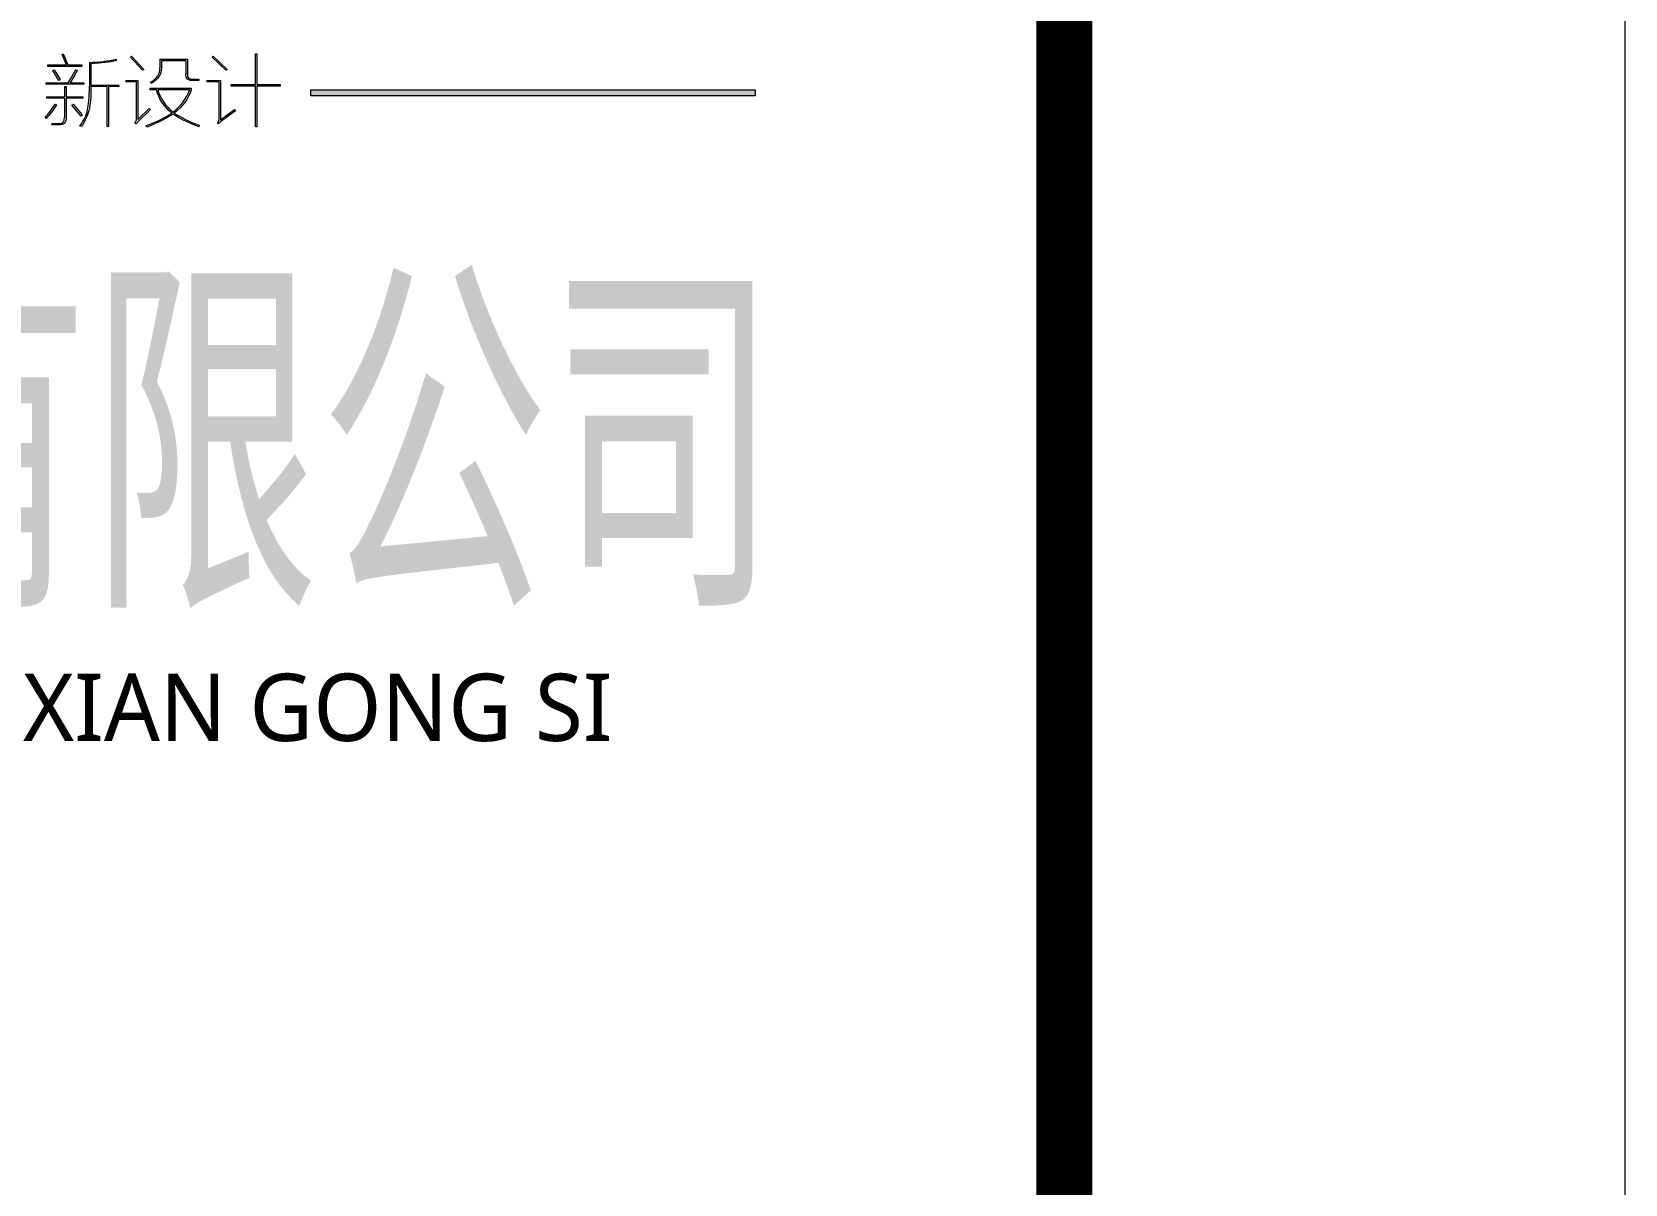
# Model space of a CAD drawing. Header units: inches. Extents: x -3272461 to -2504170, y 403793 to 1071042.
# Drawn here: x -2654256 to -2649994, y 761224 to 764307 of the extents above; entities that cross this region are included whole.
import ezdxf

# ---------------------------------------------------------------- set-up
doc = ezdxf.new("R2010")
doc.units = ezdxf.units.IN
doc.header["$LTSCALE"] = 1000
doc.header["$MEASUREMENT"] = 0
doc.layers.get('0').update_dxf_attribs({"lineweight": 18})
doc.layers.add('PUB_TITLE', color=153, linetype='Continuous', lineweight=18)
doc.layers.add('图层 1', color=7, linetype='Continuous', lineweight=18)
doc.styles.add('-黑体', font='', dxfattribs={"width": 0.7})
doc.styles.get('-黑体').set_extended_font_data('微软雅黑')

msp = doc.modelspace()

# ---------------------------------------------------------------- hatches: boundary and pattern name
msp.add_hatch(color=256).paths.add_polyline_path([(-2653510.6, 764152.3), (-2652321.8, 764152.3), (-2652321.8, 764136.3), (-2653510.6, 764136.3)], flags=0)

# ---------------------------------------------------------------- linework, layer by layer
at = {"lineweight": 9}
for p, q in [((-2654175.8, 764246.4), (-2654172.4, 764248)), ((-2654164, 764218.6), (-2654175.8, 764246.4)), ((-2654172.4, 764248), (-2654159.8, 764218.6)), ((-2653992.4, 764239.6), (-2653989.9, 764242.1)), ((-2653960.4, 764204.3), (-2653992.4, 764239.6)), ((-2653989.9, 764242.1), (-2653957.1, 764206.8)), ((-2653773.7, 764239.6), (-2653771.2, 764242.1)), ((-2653737.5, 764204.3), (-2653773.7, 764239.6)), ((-2653771.2, 764242.1), (-2653734.2, 764206.8)), ((-2653658.5, 764248), (-2653654.3, 764248)), ((-2653658.5, 764166.5), (-2653658.5, 764248)), ((-2653654.3, 764248), (-2653654.3, 764166.5)), ((-2654213.6, 764214.4), (-2654213.6, 764218.6)), ((-2654213.6, 764218.6), (-2654164, 764218.6)), ((-2654122.8, 764214.4), (-2654213.6, 764214.4)), ((-2654200.2, 764203.5), (-2654196.8, 764206)), ((-2654184.2, 764177.4), (-2654200.2, 764203.5)), ((-2654196.8, 764206), (-2654180.8, 764179.9)), ((-2654159.8, 764218.6), (-2654122.8, 764218.6)), ((-2654122.8, 764218.6), (-2654122.8, 764214.4)), ((-2654102.6, 764225.3), (-2654102.6, 764160.6)), ((-2654098.4, 764222), (-2654098.4, 764164.8)), ((-2653957.1, 764206.8), (-2653960.4, 764204.3)), ((-2653914.2, 764233.7), (-2653914.2, 764211)), ((-2653910, 764229.5), (-2653910, 764211)), ((-2653844.4, 764229.5), (-2653844.4, 764193.4)), ((-2653840.1, 764233.7), (-2653840.1, 764193.4)), ((-2653734.2, 764206.8), (-2653737.5, 764204.3)), ((-2654218.7, 764170.7), (-2654218.7, 764167.3)), ((-2654180.8, 764179.9), (-2654184.2, 764177.4)), ((-2654169, 764160.6), (-2654169, 764133.7)), ((-2654164.8, 764160.6), (-2654164.8, 764133.7)), ((-2654117.7, 764170.7), (-2654117.7, 764167.3)), ((-2654055.5, 764160.6), (-2654055.5, 764053.7)), ((-2654051.3, 764160.6), (-2654051.3, 764053.7)), ((-2654023.5, 764164.8), (-2654023.5, 764160.6)), ((-2654005, 764177.4), (-2654005, 764173.2)), ((-2653977.3, 764173.2), (-2653977.3, 764069.7)), ((-2653973.1, 764177.4), (-2653973.1, 764072.3)), ((-2653941.1, 764156.4), (-2653941.1, 764152.2)), ((-2653830.1, 764156.4), (-2653830.1, 764152.2)), ((-2653809.9, 764180.8), (-2653809.9, 764176.6)), ((-2653788.8, 764177.4), (-2653788.8, 764173.2)), ((-2653756, 764173.2), (-2653756, 764069.7)), ((-2653751.8, 764177.4), (-2653751.8, 764071.4)), ((-2653723.2, 764162.3), (-2653723.2, 764166.5)), ((-2653723.2, 764166.5), (-2653658.5, 764166.5)), ((-2653658.5, 764162.3), (-2653723.2, 764162.3)), ((-2653658.5, 764052.9), (-2653658.5, 764162.3)), ((-2653654.3, 764166.5), (-2653592, 764166.5)), ((-2653592, 764162.3), (-2653654.3, 764162.3)), ((-2653654.3, 764162.3), (-2653654.3, 764052.9)), ((-2653592, 764166.5), (-2653592, 764162.3)), ((-2654217, 764133.7), (-2654217, 764129.4)), ((-2654169, 764129.4), (-2654169, 764079)), ((-2654164.8, 764129.4), (-2654164.8, 764079)), ((-2654149.7, 764110.9), (-2654146.3, 764113.5)), ((-2654124.5, 764081.5), (-2654149.7, 764110.9)), ((-2654146.3, 764113.5), (-2654121.9, 764084.9)), ((-2654120.3, 764133.7), (-2654120.3, 764129.4)), ((-2654121.9, 764084.9), (-2654124.5, 764081.5)), ((-2653654.3, 764052.9), (-2653658.5, 764052.9))]:
    msp.add_line(p, q, dxfattribs=at)
at = {"lineweight": 0}
for p, q in [((-2653510.6, 764152.3), (-2652321.8, 764152.3)), ((-2653510.6, 764136.3), (-2653510.6, 764152.3)), ((-2652321.8, 764136.3), (-2653510.6, 764136.3))]:
    msp.add_line(p, q, dxfattribs=at)
at = {"lineweight": 9}
for points in [[(-2654135.4, 764204.3), (-2654138.2, 764198.7), (-2654144.1, 764188), (-2654153.1, 764172.4)], [(-2654148.9, 764188.3), (-2654143.8, 764197.3), (-2654140.4, 764203.2), (-2654138.8, 764206)], [(-2654138.8, 764206), (-2654138.8, 764206), (-2654135.4, 764204.3), (-2654135.4, 764204.3)], [(-2654102.6, 764225.3), (-2654076.8, 764226.5), (-2654053, 764229.3), (-2654031.1, 764233.7)], [(-2654030.3, 764230.4), (-2654047.7, 764225.9), (-2654070.4, 764223.1), (-2654098.4, 764222)], [(-2654031.1, 764233.7), (-2654031.1, 764233.7), (-2654030.3, 764230.4), (-2654030.3, 764230.4)], [(-2653939.4, 764172.4), (-2653921.5, 764182.5), (-2653913.1, 764195.3), (-2653914.2, 764211)], [(-2653910, 764211), (-2653909.4, 764193.7), (-2653918.4, 764179.6), (-2653936.9, 764169)], [(-2653914.2, 764233.7), (-2653914.2, 764233.7), (-2653840.1, 764233.7), (-2653840.1, 764233.7)], [(-2653844.4, 764229.5), (-2653844.4, 764229.5), (-2653910, 764229.5), (-2653910, 764229.5)], [(-2654117.7, 764167.3), (-2654117.7, 764167.3), (-2654218.7, 764167.3), (-2654218.7, 764167.3)], [(-2654218.7, 764170.7), (-2654218.7, 764170.7), (-2654158.9, 764170.7), (-2654158.9, 764170.7)], [(-2654169, 764160.6), (-2654169, 764160.6), (-2654164.8, 764160.6), (-2654164.8, 764160.6)], [(-2654158.9, 764170.7), (-2654157.3, 764174), (-2654153.9, 764179.9), (-2654148.9, 764188.3)], [(-2654153.9, 764170.7), (-2654153.9, 764170.7), (-2654117.7, 764170.7), (-2654117.7, 764170.7)], [(-2654153.1, 764172.4), (-2654153.6, 764171.8), (-2654153.9, 764171.2), (-2654153.9, 764170.7)], [(-2654107.6, 764098.3), (-2654104.3, 764111.2), (-2654102.6, 764132), (-2654102.6, 764160.6)], [(-2654098.4, 764160.6), (-2654098.4, 764132.5), (-2654100.1, 764111.8), (-2654103.4, 764098.3)], [(-2654098.4, 764164.8), (-2654098.4, 764164.8), (-2654023.5, 764164.8), (-2654023.5, 764164.8)], [(-2654055.5, 764160.6), (-2654055.5, 764160.6), (-2654098.4, 764160.6), (-2654098.4, 764160.6)], [(-2654023.5, 764160.6), (-2654023.5, 764160.6), (-2654051.3, 764160.6), (-2654051.3, 764160.6)], [(-2654005, 764177.4), (-2654005, 764177.4), (-2653973.1, 764177.4), (-2653973.1, 764177.4)], [(-2653977.3, 764173.2), (-2653977.3, 764173.2), (-2654005, 764173.2), (-2654005, 764173.2)], [(-2653941.1, 764156.4), (-2653941.1, 764156.4), (-2653830.1, 764156.4), (-2653830.1, 764156.4)], [(-2653936.9, 764169), (-2653936.9, 764169), (-2653939.4, 764172.4), (-2653939.4, 764172.4)], [(-2653824.2, 764176.6), (-2653838.2, 764176), (-2653844.9, 764181.6), (-2653844.4, 764193.4)], [(-2653840.1, 764193.4), (-2653841.3, 764184.4), (-2653836, 764180.2), (-2653824.2, 764180.8)], [(-2653824.2, 764180.8), (-2653824.2, 764180.8), (-2653809.9, 764180.8), (-2653809.9, 764180.8)], [(-2653809.9, 764176.6), (-2653809.9, 764176.6), (-2653824.2, 764176.6), (-2653824.2, 764176.6)], [(-2653788.8, 764177.4), (-2653788.8, 764177.4), (-2653751.8, 764177.4), (-2653751.8, 764177.4)], [(-2653756, 764173.2), (-2653756, 764173.2), (-2653788.8, 764173.2), (-2653788.8, 764173.2)], [(-2654221.2, 764078.1), (-2654212.2, 764087.1), (-2654203.3, 764098.9), (-2654194.3, 764113.5)], [(-2654190.9, 764111.8), (-2654199.3, 764097.8), (-2654208.3, 764085.7), (-2654217.8, 764075.6)], [(-2654217, 764133.7), (-2654217, 764133.7), (-2654169, 764133.7), (-2654169, 764133.7)], [(-2654169, 764129.4), (-2654169, 764129.4), (-2654217, 764129.4), (-2654217, 764129.4)], [(-2654194.3, 764113.5), (-2654194.3, 764113.5), (-2654190.9, 764111.8), (-2654190.9, 764111.8)], [(-2654164.8, 764133.7), (-2654164.8, 764133.7), (-2654120.3, 764133.7), (-2654120.3, 764133.7)], [(-2654120.3, 764129.4), (-2654120.3, 764129.4), (-2654164.8, 764129.4), (-2654164.8, 764129.4)], [(-2653923.4, 764152.2), (-2653923.4, 764152.2), (-2653941.1, 764152.2), (-2653941.1, 764152.2)], [(-2653882.2, 764089.9), (-2653903, 764107.3), (-2653916.7, 764128), (-2653923.4, 764152.2)], [(-2653834.3, 764152.2), (-2653834.3, 764152.2), (-2653919.2, 764152.2), (-2653919.2, 764152.2)], [(-2653919.2, 764152.2), (-2653912.5, 764128.6), (-2653899, 764108.7), (-2653878.9, 764092.4)], [(-2653878.9, 764092.4), (-2653857, 764109.3), (-2653842.1, 764129.2), (-2653834.3, 764152.2)], [(-2653830.1, 764152.2), (-2653837.9, 764128), (-2653853.1, 764107.3), (-2653875.5, 764089.9)], [(-2654217.8, 764075.6), (-2654217.8, 764075.6), (-2654221.2, 764078.1), (-2654221.2, 764078.1)], [(-2654164.8, 764079), (-2654164.3, 764064.4), (-2654170.7, 764057.4), (-2654184.2, 764058)], [(-2654184.2, 764062.2), (-2654173.5, 764061.6), (-2654168.5, 764067.2), (-2654169, 764079)], [(-2654127.8, 764055.4), (-2654117.2, 764070.6), (-2654110.5, 764084.9), (-2654107.6, 764098.3)], [(-2654103.4, 764098.3), (-2654106.3, 764084.9), (-2654113.3, 764070), (-2654124.5, 764053.7)], [(-2653980.6, 764063), (-2653978.4, 764066.9), (-2653977.3, 764069.2), (-2653977.3, 764069.7)], [(-2653973.1, 764072.3), (-2653973.1, 764072.3), (-2653942.8, 764101.7), (-2653942.8, 764101.7)], [(-2653940.2, 764098.3), (-2653940.2, 764098.3), (-2653972.2, 764067.2), (-2653972.2, 764067.2)], [(-2653950.3, 764056.3), (-2653921.7, 764066.9), (-2653899, 764078.1), (-2653882.2, 764089.9)], [(-2653878.9, 764087.4), (-2653892.9, 764077.3), (-2653916.1, 764065.5), (-2653948.7, 764052.1)], [(-2653942.8, 764101.7), (-2653942.8, 764101.7), (-2653940.2, 764098.3), (-2653940.2, 764098.3)], [(-2653809.9, 764052.9), (-2653840.1, 764064.7), (-2653863.2, 764076.2), (-2653878.9, 764087.4)], [(-2653875.5, 764089.9), (-2653858.1, 764078.1), (-2653836, 764067.2), (-2653809, 764057.1)], [(-2653759.4, 764063.9), (-2653757.2, 764066.7), (-2653756, 764068.6), (-2653756, 764069.7)], [(-2653751.8, 764071.4), (-2653751.8, 764071.4), (-2653714, 764099.2), (-2653714, 764099.2)], [(-2653711.4, 764095.8), (-2653711.4, 764095.8), (-2653751, 764067.2), (-2653751, 764067.2)], [(-2653714, 764099.2), (-2653714, 764099.2), (-2653711.4, 764095.8), (-2653711.4, 764095.8)], [(-2654202.7, 764058), (-2654202.7, 764058), (-2654201.9, 764062.2), (-2654201.9, 764062.2)], [(-2654184.2, 764058), (-2654190.4, 764058), (-2654196.5, 764058), (-2654202.7, 764058)], [(-2654201.9, 764062.2), (-2654195.7, 764062.2), (-2654189.8, 764062.2), (-2654184.2, 764062.2)], [(-2654124.5, 764053.7), (-2654124.5, 764053.7), (-2654127.8, 764055.4), (-2654127.8, 764055.4)], [(-2654051.3, 764053.7), (-2654051.3, 764053.7), (-2654055.5, 764053.7), (-2654055.5, 764053.7)], [(-2653977.3, 764061.3), (-2653977.3, 764061.3), (-2653980.6, 764063), (-2653980.6, 764063)], [(-2653972.2, 764067.2), (-2653973.9, 764065), (-2653975.6, 764063), (-2653977.3, 764061.3)], [(-2653948.7, 764052.1), (-2653948.7, 764052.1), (-2653950.3, 764056.3), (-2653950.3, 764056.3)], [(-2653809, 764057.1), (-2653809, 764057.1), (-2653809.9, 764052.9), (-2653809.9, 764052.9)], [(-2653756.9, 764061.3), (-2653756.9, 764061.3), (-2653759.4, 764063.9), (-2653759.4, 764063.9)], [(-2653752.7, 764064.7), (-2653754.4, 764063.5), (-2653755.8, 764062.5), (-2653756.9, 764061.3)], [(-2653751, 764067.2), (-2653751.5, 764066.7), (-2653752.1, 764065.8), (-2653752.7, 764064.7)]]:
    msp.add_open_spline(points, degree=3, dxfattribs=at)
at = {"layer": 'PUB_TITLE'}
msp.add_lwpolyline([(-2649994.3, 711130.6), (-2649994.3, 774130.6), (-2761444.3, 774130.6), (-2761444.3, 711130.6)], close=True, dxfattribs=at)
msp.add_lwpolyline([(-2651494.3, 712630.6, 150, 150, 0), (-2651494.3, 772630.6, 150, 150, 0), (-2757694.3, 772630.6, 150, 150, 0), (-2757694.3, 712630.6, 150, 150, 0)], format="xyseb", close=True, dxfattribs=at)
at = {"layer": '图层 1', "lineweight": 0}
msp.add_line((-2652321.8, 764152.3), (-2652321.8, 764136.3), dxfattribs=at)

# ---------------------------------------------------------------- texts
at = {"style": '-黑体', "width": 0.6}
msp.add_text('工程设计有限公司', height=750, dxfattribs=at).set_placement((-2657170.6, 762846.4))
at = {"insert": (-2657213.5, 762362), "char_height": 180, "width": 7219.855, "attachment_point": 7, "style": '-黑体'}
msp.add_mtext('{\\W1; GONG CHENG SHE JI YOU XIAN GONG SI }', dxfattribs=at)

doc.saveas('drawing.dxf')
